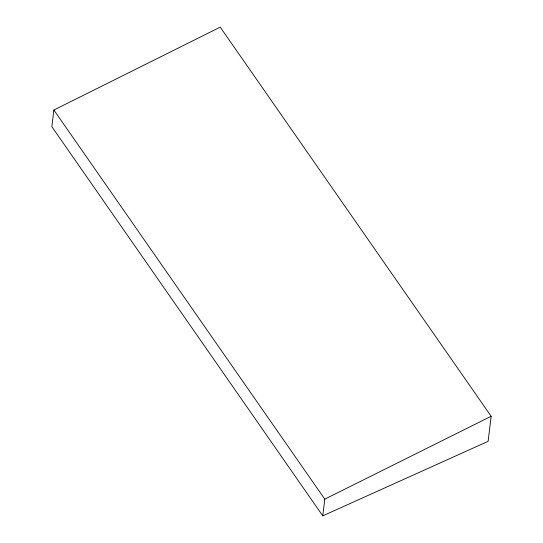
<?xml version="1.0" encoding="UTF-8"?>
<svg xmlns="http://www.w3.org/2000/svg" width="543" height="543" viewBox="0 0 543 543"><rect width="100%" height="100%" fill="white"/><g stroke="black" fill="none" stroke-linecap="round" stroke-linejoin="round"><path stroke-width="0.81" d="M53.872 110.019L51.85 126.716L322.766 515.85L488.116 441.337L491.15 416.284L220.234 27.15L53.872 110.019L324.789 499.146L322.766 515.85M324.789 499.146L491.15 416.284"/></g></svg>
